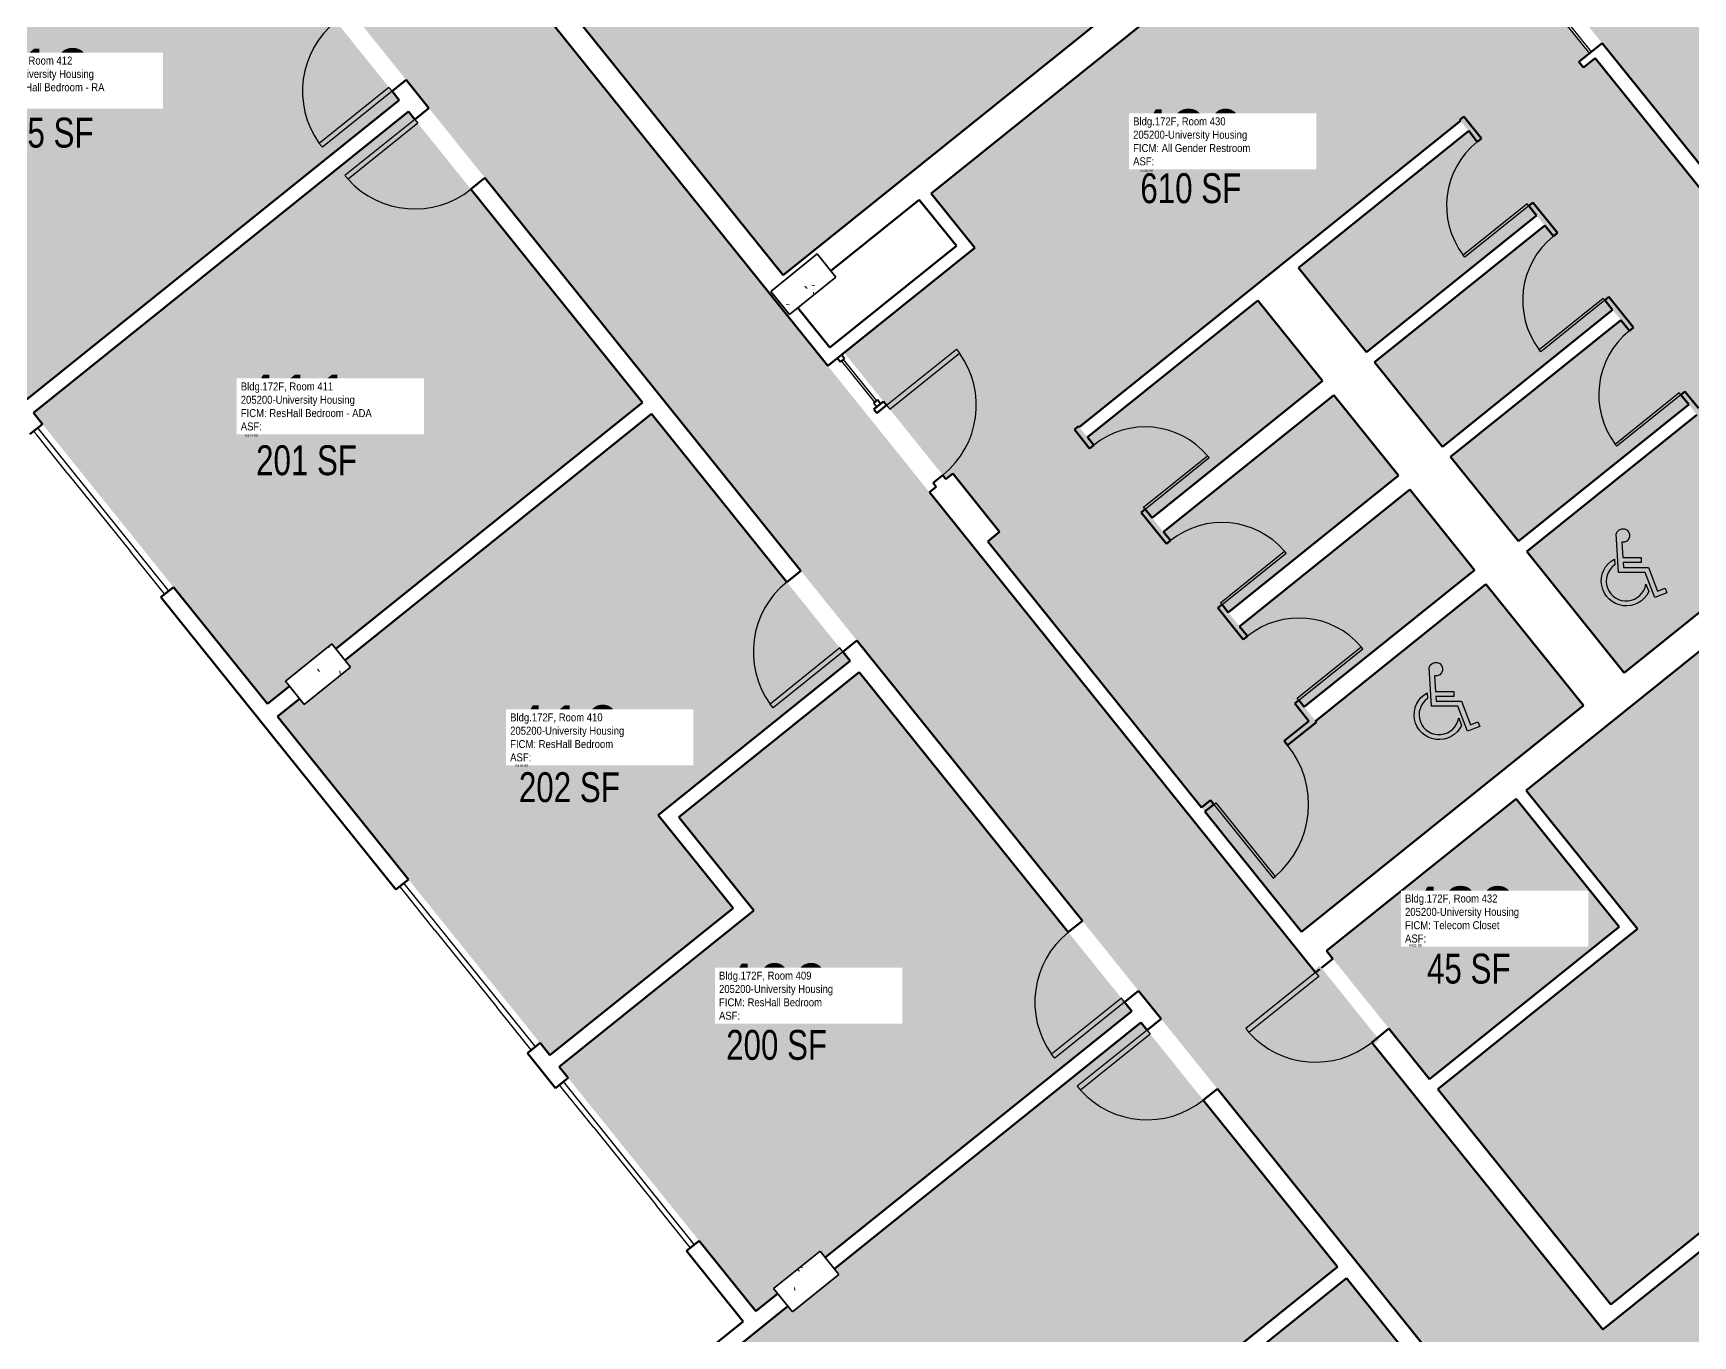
# Model space of a CAD drawing. Header units: inches. Extents: x 69234239 to 69236626, y 27656166 to 27658522.
# Drawn here: x 69235338 to 69236005, y 27656541 to 27657064 of the extents above; entities that cross this region are included whole.
import ezdxf
from ezdxf.enums import TextEntityAlignment as Align

# ---------------------------------------------------------------- set-up
doc = ezdxf.new("R2010")
doc.units = ezdxf.units.IN
doc.header["$LTSCALE"] = 100
doc.header["$MEASUREMENT"] = 0
doc.layers.get('0').update_dxf_attribs({"linetype": 'CONTINUOUS'})
for name, color, linetype in [('A-COLS', 5, 'CONTINUOUS'), ('A-DOOR', 2, 'CONTINUOUS'), ('A-GLAZ', 1, 'CONTINUOUS'), ('A-IDEN-ICON', 4, 'CONTINUOUS'), ('A-IDEN-RNUM', 7, 'CONTINUOUS'), ('A-IDEN-SNUM', 4, 'CONTINUOUS'), ('A-IDEN-VNUM', 4, 'CONTINUOUS'), ('A-WALL', 5, 'CONTINUOUS'), ('AREA-TEXT', 3, 'CONTINUOUS'), ('Rooms-Category-Color', 7, 'CONTINUOUS'), ('Rooms-College-Color', 7, 'CONTINUOUS'), ('Rooms-Department-Color', 7, 'CONTINUOUS'), ('Rooms-Division-Color', 7, 'CONTINUOUS'), ('Rooms-Information', 7, 'CONTINUOUS')]:
    doc.layers.add(name, color=color, linetype=linetype)
doc.styles.add('CP_AREA', font='arial.ttf', dxfattribs={"height": 15})
doc.styles.add('CP_ROOMSNUMBER', font='arial.ttf', dxfattribs={"height": 1})
doc.styles.add('CP_ROOMVNUMBER', font='arial.ttf', dxfattribs={"width": 0.85, "height": 0.075})
pattern_1 = [(178.7908, (69235784.633, 27657305.722), (-15.37654, 22.9776), [2.88, -31.68]), (123.791, (69235784.633, 27657305.722), (-19.1757, -22.2481), [2.304, -25.344]), (229.242, (69235783.352, 27657307.636), (-34.5522, 0.7301), [2.448, -26.924]), (174.975, (69235778.647, 27657300.91), (-20.7198, 35.925), [4.32, -47.52]), (225.427, (69235776.92, 27657303.904), (-51.6406, 4.5404), [3.671, -40.386]), (119.975, (69235778.647, 27657300.91), (-51.6408, 4.5406), [3.456, -38.016]), (149.7908, (69235777.738, 27657305.106), (-2.30886, 27.55136), [2.88, -31.68]), (94.791, (69235777.738, 27657305.106), (-27.5576, -10.1621), [2.304, -25.344]), (200.242, (69235777.545, 27657307.402), (-29.8661, 17.3898), [2.448, -26.924]), (166.2908, (69235784.633, 27657305.722), (-10.25581, -7.64421), [1.267, -23.77, 1.267, -24.461, -25.44]), (166.2908, (69235784.633, 27657305.722), (-10.25581, -7.64421), [-50.765, 1.267, -24.173]), (136.2908, (69235784.633, 27657305.722), (-18.1331, -1.61451), [1.267, -13.402, 1.267, -23.194, -9.696]), (136.2908, (69235784.633, 27657305.722), (-18.1331, -1.61451), [-39.13, 1.267, -8.429]), (96.2908, (69235789.999, 27657299.046), (-12.16747, 16.52022), [1.267, -8.333, 1.267, -28.685, -39.744]), (96.2908, (69235789.999, 27657299.046), (-12.16747, 16.52022), [-39.552, 1.267, -38.477]), (86.2908, (69235792.404, 27657296.053), (-17.02624, 15.047), [1.267, -11.213, 1.267, -18.624, -28.224]), (86.2908, (69235792.404, 27657296.053), (-17.02624, 15.047), [-32.371, 1.267, -26.957])]

# ---------------------------------------------------------------- blocks, each defined once
blk = doc.blocks.new('CPHC')
for points in [[(10, 11), (10, 10), (6.37, 10), (6.43, 9), (11.48, 9), (13.31, 4.28), (14.82, 4.87), (15.18, 3.93), (12.74, 2.99), (10.79, 8), (5.49, 8), (5.01, 15.77, -2.310496), (6.12, 14.1), (6.31, 11)], [(4.7, 9.57, 1.506288), (10.95, 5.66), (11.53, 4.17, -1.382884), (4.63, 10.7)]]:
    blk.add_lwpolyline(points, format="xyb", close=True)

msp = doc.modelspace()

# ---------------------------------------------------------------- hatches: boundary and pattern name
at = {"layer": 'A-COLS', "lineweight": 5}
h = msp.add_hatch(dxfattribs=at)
h.set_pattern_fill('FP_13', color=256, angle=308.79082, style=0, pattern_type=2)
h.set_pattern_definition([(178.791, (69235784.634, 27657305.722), (-15.3765, 22.9776), [2.88, -31.68]), (123.791, (69235784.634, 27657305.722), (-19.1757, -22.2481), [2.304, -25.344]), (229.242, (69235783.352, 27657307.636), (-34.5522, 0.7301), [2.448, -26.924]), (174.975, (69235778.648, 27657300.91), (-20.7198, 35.925), [4.32, -47.52]), (225.427, (69235776.92, 27657303.904), (-51.6406, 4.5404), [3.671, -40.386]), (119.975, (69235778.648, 27657300.91), (-51.641, 4.5406), [3.456, -38.016]), (149.791, (69235777.739, 27657305.106), (-2.3089, 27.5514), [2.88, -31.68]), (94.791, (69235777.739, 27657305.106), (-27.5576, -10.162), [2.304, -25.344]), (200.242, (69235777.546, 27657307.402), (-29.8661, 17.3898), [2.448, -26.924]), (166.2908, (69235784.634, 27657305.722), (-10.2558, -7.64421), [1.267, -23.77, 1.267, -24.461, -25.44]), (166.2908, (69235784.634, 27657305.722), (-10.2558, -7.64421), [-50.765, 1.267, -24.173]), (136.291, (69235784.634, 27657305.722), (-18.1331, -1.6145), [1.267, -13.402, 1.267, -23.194, -9.696]), (136.291, (69235784.634, 27657305.722), (-18.1331, -1.6145), [-39.13, 1.267, -8.429]), (96.2908, (69235789.999, 27657299.047), (-12.16747, 16.52022), [1.267, -8.333, 1.267, -28.685, -39.744]), (96.2908, (69235789.999, 27657299.047), (-12.16747, 16.52022), [-39.552, 1.267, -38.477]), (86.291, (69235792.405, 27657296.054), (-17.02624, 15.047), [1.267, -11.213, 1.267, -18.624, -28.224]), (86.291, (69235792.405, 27657296.054), (-17.02624, 15.047), [-32.371, 1.267, -26.957])])
h.paths.add_polyline_path([(69235653, 27656975.55), (69235634.3, 27656960.51), (69235641.82, 27656951.16), (69235660.52, 27656966.19)], flags=0)
h = msp.add_hatch(dxfattribs=at)
h.set_pattern_fill('FP_3', color=256, angle=308.79082, style=0, pattern_type=2)
h.set_pattern_definition(pattern_1)
h.paths.add_polyline_path([(69235458.1, 27656818.89), (69235439.39, 27656803.85), (69235446.91, 27656794.5), (69235465.61, 27656809.54)], flags=0)
h = msp.add_hatch(dxfattribs=at)
h.set_pattern_fill('FP_1', color=256, angle=308.79082, style=0, pattern_type=2)
h.set_pattern_definition(pattern_1)
h.paths.add_polyline_path([(69235654.18, 27656574.92), (69235635.48, 27656559.89), (69235643, 27656550.54), (69235661.7, 27656565.57)], flags=0)
at = {"layer": 'Rooms-Category-Color', "true_color": 0xadadad}
for points in [[(69235605.27, 27657185.43), (69235531.19, 27657127.1), (69235518.72, 27657117.07), (69235521.14, 27657114.07), (69235545.1, 27657084.26), (69235639.32, 27656967.03), (69235689.38, 27657007.27), (69235691.42, 27657008.91), (69235823.15, 27657114.79), (69235824.19, 27657115.62), (69235865.26, 27657148.63), (69235882.6, 27657162.57), (69235884.65, 27657164.22), (69235886.29, 27657162.17), (69235893.38, 27657153.35), (69235907.83, 27657135.38), (69235909.47, 27657133.33), (69235918.51, 27657122.08), (69235961.87, 27657156.93), (69235928.01, 27657199.07), (69235939.5, 27657208.31), (69235823.49, 27657352.65), (69235663.31, 27657223.91), (69235574.94, 27657333.86), (69235530.51, 27657298.15), (69235530.85, 27657297.72), (69235587.4, 27657227.36), (69235589.67, 27657224.54), (69235589.71, 27657224.49), (69235614.89, 27657193.17)], [(69235420.57, 27657225.02), (69235373.81, 27657187.43), (69235492.64, 27657039.58), (69235590.3, 27656918.09), (69235673.7, 27656814.32), (69235786.81, 27656673.59), (69235869.39, 27656570.85), (69235982.98, 27656429.53), (69236021.56, 27656381.53), (69236043.98, 27656353.63), (69236090.7, 27656391.18), (69236005.97, 27656496.6), (69236017.42, 27656505.8), (69236246.82, 27656690.18), (69236258.27, 27656699.38), (69236343, 27656593.96), (69236389.26, 27656631.14), (69236389.76, 27656631.55), (69236372.3, 27656653.28), (69236366.82, 27656660.1), (69236327.74, 27656708.71), (69236325.08, 27656712.03), (69236325.04, 27656712.08), (69236230.52, 27656829.67), (69236132.08, 27656952.14), (69236034.43, 27657073.64), (69235968.96, 27657155.09), (69235922.19, 27657117.51), (69235925.58, 27657113.29), (69235960.98, 27657069.25), (69235970.06, 27657057.95), (69236102.91, 27656892.66), (69236216.96, 27656750.77), (69236220.68, 27656746.15), (69236168.94, 27656704.56), (69236167.06, 27656706.9), (69236139, 27656684.35), (69236140.88, 27656682.01), (69236130.55, 27656673.71), (69236128.67, 27656676.05), (69236100.61, 27656653.49), (69236102.49, 27656651.16), (69236053.49, 27656611.77), (69235973.06, 27656547.12), (69235968.43, 27656543.4), (69235876.39, 27656657.91), (69235878.73, 27656659.79), (69235854.77, 27656689.61), (69235852.43, 27656687.73), (69235850.63, 27656689.97), (69235716.87, 27656856.38), (69235697.69, 27656880.24), (69235661.16, 27656925.7), (69235657.85, 27656929.81), (69235655.58, 27656932.63), (69235637.42, 27656955.24), (69235538.18, 27657078.7), (69235540.52, 27657080.58), (69235515.85, 27657111.27), (69235513.52, 27657109.39), (69235502.13, 27657123.56), (69235484.91, 27657144.98), (69235482.63, 27657147.81), (69235482.6, 27657147.86), (69235430.64, 27657212.5)], [(69235663.85, 27656935.91), (69235704.67, 27656885.13), (69235707.4, 27656887.32), (69235726.23, 27656863.9), (69235721.45, 27656860.06), (69235847.53, 27656703.2), (69235960.7, 27656794.15), (69235921.54, 27656842.87), (69235853.15, 27656787.89), (69235848.6, 27656793.55), (69235917, 27656848.52), (69235891, 27656880.87), (69235822.61, 27656825.89), (69235818.06, 27656831.54), (69235886.46, 27656886.52), (69235860.46, 27656918.86), (69235792.07, 27656863.89), (69235787.52, 27656869.54), (69235855.92, 27656924.51), (69235829.92, 27656956.86), (69235761.52, 27656901.89), (69235758.24, 27656905.98), (69235786.29, 27656928.53), (69235883.29, 27657006.49), (69235882.97, 27657006.88), (69235911.35, 27657029.04), (69235914.64, 27657024.95), (69235846.29, 27656970.02), (69235873.54, 27656936.11), (69235941.89, 27656991.05), (69235945.18, 27656986.95), (69235876.83, 27656932.02), (69235904.08, 27656898.11), (69235972.43, 27656953.05), (69235975.72, 27656948.96), (69235907.37, 27656894.02), (69235934.62, 27656860.12), (69236002.97, 27656915.05), (69236006.26, 27656910.96), (69235937.91, 27656856.02), (69235977.07, 27656807.31), (69236090.62, 27656898.58), (69235965.48, 27657054.27), (69235960.71, 27657050.43), (69235958.89, 27657052.7), (69235963.17, 27657056.15), (69235945.22, 27657078.48), (69235943.66, 27657077.23), (69235918.61, 27657108.4), (69235915.88, 27657106.21), (69235900.12, 27657125.81), (69235846.96, 27657083.09), (69235829.42, 27657104.91), (69235698.71, 27656999.85), (69235716.25, 27656978.03)], [(69235883.31, 27656663.47), (69235898.89, 27656644.08), (69235974.99, 27656705.24), (69235933.64, 27656756.69), (69235857.55, 27656695.53), (69235859.35, 27656693.29)]]:
    msp.add_hatch(color=253, dxfattribs=at).paths.add_polyline_path(points)
at = {"layer": 'Rooms-Category-Color', "true_color": 0x728ef3}
for points in [[(69235334.53, 27656916.26), (69235485.15, 27657037.33), (69235374.89, 27657174.51), (69235354.23, 27657157.9), (69235296.41, 27657111.43), (69235293.49, 27657109.08), (69235293.8, 27657108.69), (69235291.52, 27657106.86), (69235252.1, 27657075.18), (69235255.12, 27657071.43), (69235236.41, 27657056.39), (69235233.4, 27657060.14), (69235224.58, 27657053.05)], [(69235488.83, 27657032.75), (69235338.21, 27656911.68), (69235432.18, 27656794.77), (69235441, 27656801.85), (69235439.39, 27656803.85), (69235455.56, 27656816.85), (69235458.1, 27656818.89), (69235459.7, 27656816.89), (69235582.81, 27656915.83)], [(69235545.65, 27656653.59), (69235619.21, 27656712.72), (69235589.14, 27656750.13), (69235666.21, 27656812.07), (69235586.49, 27656911.26), (69235463.38, 27656812.31), (69235465.61, 27656809.54), (69235446.91, 27656794.5), (69235445.07, 27656796.79), (69235436.25, 27656789.7)], [(69235937.73, 27656759.98), (69235982.37, 27656704.44), (69235902.18, 27656639.99), (69235971.67, 27656553.54), (69236126.87, 27656678.29), (69236124.99, 27656680.63), (69236128.31, 27656683.29), (69236016.06, 27656822.94)], [(69235637.12, 27656557.84), (69235635.48, 27656559.89), (69235654.18, 27656574.92), (69235656.22, 27656572.39), (69235779.32, 27656671.34), (69235669.89, 27656807.49), (69235597.4, 27656749.23), (69235627.47, 27656711.82), (69235549.33, 27656649.01), (69235628.31, 27656550.76)], [(69235659.9, 27656567.81), (69235661.7, 27656565.57), (69235643, 27656550.54), (69235641.19, 27656552.78), (69235629.84, 27656543.65), (69235604.32, 27656523.14), (69235713.29, 27656387.56), (69235716.01, 27656389.75), (69235716.25, 27656389.46), (69235736.51, 27656405.75), (69235736.28, 27656406.04), (69235814.91, 27656469.24), (69235784.83, 27656506.65), (69235861.9, 27656568.6), (69235783, 27656666.76)], [(69235823.17, 27656468.34), (69235745.03, 27656405.54), (69235824.35, 27656306.84), (69235833.17, 27656313.93), (69235831.57, 27656315.92), (69235850.27, 27656330.96), (69235852.39, 27656328.33), (69235975.49, 27656427.27), (69235865.58, 27656564.02), (69235793.09, 27656505.75)]]:
    msp.add_hatch(color=171, dxfattribs=at).paths.add_polyline_path(points)
at = {"layer": 'Rooms-College-Color', "true_color": 0xadadad}
for points in [[(69235605.27, 27657185.43), (69235531.19, 27657127.1), (69235518.72, 27657117.07), (69235521.14, 27657114.07), (69235545.1, 27657084.26), (69235639.32, 27656967.03), (69235689.38, 27657007.27), (69235691.42, 27657008.91), (69235823.15, 27657114.79), (69235824.19, 27657115.62), (69235865.26, 27657148.63), (69235882.6, 27657162.57), (69235884.65, 27657164.22), (69235886.29, 27657162.17), (69235893.38, 27657153.35), (69235907.83, 27657135.38), (69235909.47, 27657133.33), (69235918.51, 27657122.08), (69235961.87, 27657156.93), (69235928.01, 27657199.07), (69235939.5, 27657208.31), (69235823.49, 27657352.65), (69235663.31, 27657223.91), (69235574.94, 27657333.86), (69235530.51, 27657298.15), (69235530.85, 27657297.72), (69235587.4, 27657227.36), (69235589.67, 27657224.54), (69235589.71, 27657224.49), (69235614.89, 27657193.17)], [(69235420.57, 27657225.02), (69235373.81, 27657187.43), (69235492.64, 27657039.58), (69235590.3, 27656918.09), (69235673.7, 27656814.32), (69235786.81, 27656673.59), (69235869.39, 27656570.85), (69235982.98, 27656429.53), (69236021.56, 27656381.53), (69236043.98, 27656353.63), (69236090.7, 27656391.18), (69236005.97, 27656496.6), (69236017.42, 27656505.8), (69236246.82, 27656690.18), (69236258.27, 27656699.38), (69236343, 27656593.96), (69236389.26, 27656631.14), (69236389.76, 27656631.55), (69236372.3, 27656653.28), (69236366.82, 27656660.1), (69236327.74, 27656708.71), (69236325.08, 27656712.03), (69236325.04, 27656712.08), (69236230.52, 27656829.67), (69236132.08, 27656952.14), (69236034.43, 27657073.64), (69235968.96, 27657155.09), (69235922.19, 27657117.51), (69235925.58, 27657113.29), (69235960.98, 27657069.25), (69235970.06, 27657057.95), (69236102.91, 27656892.66), (69236216.96, 27656750.77), (69236220.68, 27656746.15), (69236168.94, 27656704.56), (69236167.06, 27656706.9), (69236139, 27656684.35), (69236140.88, 27656682.01), (69236130.55, 27656673.71), (69236128.67, 27656676.05), (69236100.61, 27656653.49), (69236102.49, 27656651.16), (69236053.49, 27656611.77), (69235973.06, 27656547.12), (69235968.43, 27656543.4), (69235876.39, 27656657.91), (69235878.73, 27656659.79), (69235854.77, 27656689.61), (69235852.43, 27656687.73), (69235850.63, 27656689.97), (69235716.87, 27656856.38), (69235697.69, 27656880.24), (69235661.16, 27656925.7), (69235657.85, 27656929.81), (69235655.58, 27656932.63), (69235637.42, 27656955.24), (69235538.18, 27657078.7), (69235540.52, 27657080.58), (69235515.85, 27657111.27), (69235513.52, 27657109.39), (69235502.13, 27657123.56), (69235484.91, 27657144.98), (69235482.63, 27657147.81), (69235482.6, 27657147.86), (69235430.64, 27657212.5)], [(69235334.53, 27656916.26), (69235485.15, 27657037.33), (69235374.89, 27657174.51), (69235354.23, 27657157.9), (69235296.41, 27657111.43), (69235293.49, 27657109.08), (69235293.8, 27657108.69), (69235291.52, 27657106.86), (69235252.1, 27657075.18), (69235255.12, 27657071.43), (69235236.41, 27657056.39), (69235233.4, 27657060.14), (69235224.58, 27657053.05)], [(69235663.85, 27656935.91), (69235704.67, 27656885.13), (69235707.4, 27656887.32), (69235726.23, 27656863.9), (69235721.45, 27656860.06), (69235847.53, 27656703.2), (69235960.7, 27656794.15), (69235921.54, 27656842.87), (69235853.15, 27656787.89), (69235848.6, 27656793.55), (69235917, 27656848.52), (69235891, 27656880.87), (69235822.61, 27656825.89), (69235818.06, 27656831.54), (69235886.46, 27656886.52), (69235860.46, 27656918.86), (69235792.07, 27656863.89), (69235787.52, 27656869.54), (69235855.92, 27656924.51), (69235829.92, 27656956.86), (69235761.52, 27656901.89), (69235758.24, 27656905.98), (69235786.29, 27656928.53), (69235883.29, 27657006.49), (69235882.97, 27657006.88), (69235911.35, 27657029.04), (69235914.64, 27657024.95), (69235846.29, 27656970.02), (69235873.54, 27656936.11), (69235941.89, 27656991.05), (69235945.18, 27656986.95), (69235876.83, 27656932.02), (69235904.08, 27656898.11), (69235972.43, 27656953.05), (69235975.72, 27656948.96), (69235907.37, 27656894.02), (69235934.62, 27656860.12), (69236002.97, 27656915.05), (69236006.26, 27656910.96), (69235937.91, 27656856.02), (69235977.07, 27656807.31), (69236090.62, 27656898.58), (69235965.48, 27657054.27), (69235960.71, 27657050.43), (69235958.89, 27657052.7), (69235963.17, 27657056.15), (69235945.22, 27657078.48), (69235943.66, 27657077.23), (69235918.61, 27657108.4), (69235915.88, 27657106.21), (69235900.12, 27657125.81), (69235846.96, 27657083.09), (69235829.42, 27657104.91), (69235698.71, 27656999.85), (69235716.25, 27656978.03)], [(69235488.83, 27657032.75), (69235338.21, 27656911.68), (69235432.18, 27656794.77), (69235441, 27656801.85), (69235439.39, 27656803.85), (69235455.56, 27656816.85), (69235458.1, 27656818.89), (69235459.7, 27656816.89), (69235582.81, 27656915.83)], [(69235545.65, 27656653.59), (69235619.21, 27656712.72), (69235589.14, 27656750.13), (69235666.21, 27656812.07), (69235586.49, 27656911.26), (69235463.38, 27656812.31), (69235465.61, 27656809.54), (69235446.91, 27656794.5), (69235445.07, 27656796.79), (69235436.25, 27656789.7)], [(69235937.73, 27656759.98), (69235982.37, 27656704.44), (69235902.18, 27656639.99), (69235971.67, 27656553.54), (69236126.87, 27656678.29), (69236124.99, 27656680.63), (69236128.31, 27656683.29), (69236016.06, 27656822.94)], [(69235637.12, 27656557.84), (69235635.48, 27656559.89), (69235654.18, 27656574.92), (69235656.22, 27656572.39), (69235779.32, 27656671.34), (69235669.89, 27656807.49), (69235597.4, 27656749.23), (69235627.47, 27656711.82), (69235549.33, 27656649.01), (69235628.31, 27656550.76)], [(69235883.31, 27656663.47), (69235898.89, 27656644.08), (69235974.99, 27656705.24), (69235933.64, 27656756.69), (69235857.55, 27656695.53), (69235859.35, 27656693.29)], [(69235659.9, 27656567.81), (69235661.7, 27656565.57), (69235643, 27656550.54), (69235641.19, 27656552.78), (69235629.84, 27656543.65), (69235604.32, 27656523.14), (69235713.29, 27656387.56), (69235716.01, 27656389.75), (69235716.25, 27656389.46), (69235736.51, 27656405.75), (69235736.28, 27656406.04), (69235814.91, 27656469.24), (69235784.83, 27656506.65), (69235861.9, 27656568.6), (69235783, 27656666.76)], [(69235823.17, 27656468.34), (69235745.03, 27656405.54), (69235824.35, 27656306.84), (69235833.17, 27656313.93), (69235831.57, 27656315.92), (69235850.27, 27656330.96), (69235852.39, 27656328.33), (69235975.49, 27656427.27), (69235865.58, 27656564.02), (69235793.09, 27656505.75)]]:
    msp.add_hatch(color=253, dxfattribs=at).paths.add_polyline_path(points)
at = {"layer": 'Rooms-Department-Color', "true_color": 0xacacac}
for points in [[(69235605.27, 27657185.43), (69235531.19, 27657127.1), (69235518.72, 27657117.07), (69235521.14, 27657114.07), (69235545.1, 27657084.26), (69235639.32, 27656967.03), (69235689.38, 27657007.27), (69235691.42, 27657008.91), (69235823.15, 27657114.79), (69235824.19, 27657115.62), (69235865.26, 27657148.63), (69235882.6, 27657162.57), (69235884.65, 27657164.22), (69235886.29, 27657162.17), (69235893.38, 27657153.35), (69235907.83, 27657135.38), (69235909.47, 27657133.33), (69235918.51, 27657122.08), (69235961.87, 27657156.93), (69235928.01, 27657199.07), (69235939.5, 27657208.31), (69235823.49, 27657352.65), (69235663.31, 27657223.91), (69235574.94, 27657333.86), (69235530.51, 27657298.15), (69235530.85, 27657297.72), (69235587.4, 27657227.36), (69235589.67, 27657224.54), (69235589.71, 27657224.49), (69235614.89, 27657193.17)], [(69235420.57, 27657225.02), (69235373.81, 27657187.43), (69235492.64, 27657039.58), (69235590.3, 27656918.09), (69235673.7, 27656814.32), (69235786.81, 27656673.59), (69235869.39, 27656570.85), (69235982.98, 27656429.53), (69236021.56, 27656381.53), (69236043.98, 27656353.63), (69236090.7, 27656391.18), (69236005.97, 27656496.6), (69236017.42, 27656505.8), (69236246.82, 27656690.18), (69236258.27, 27656699.38), (69236343, 27656593.96), (69236389.26, 27656631.14), (69236389.76, 27656631.55), (69236372.3, 27656653.28), (69236366.82, 27656660.1), (69236327.74, 27656708.71), (69236325.08, 27656712.03), (69236325.04, 27656712.08), (69236230.52, 27656829.67), (69236132.08, 27656952.14), (69236034.43, 27657073.64), (69235968.96, 27657155.09), (69235922.19, 27657117.51), (69235925.58, 27657113.29), (69235960.98, 27657069.25), (69235970.06, 27657057.95), (69236102.91, 27656892.66), (69236216.96, 27656750.77), (69236220.68, 27656746.15), (69236168.94, 27656704.56), (69236167.06, 27656706.9), (69236139, 27656684.35), (69236140.88, 27656682.01), (69236130.55, 27656673.71), (69236128.67, 27656676.05), (69236100.61, 27656653.49), (69236102.49, 27656651.16), (69236053.49, 27656611.77), (69235973.06, 27656547.12), (69235968.43, 27656543.4), (69235876.39, 27656657.91), (69235878.73, 27656659.79), (69235854.77, 27656689.61), (69235852.43, 27656687.73), (69235850.63, 27656689.97), (69235716.87, 27656856.38), (69235697.69, 27656880.24), (69235661.16, 27656925.7), (69235657.85, 27656929.81), (69235655.58, 27656932.63), (69235637.42, 27656955.24), (69235538.18, 27657078.7), (69235540.52, 27657080.58), (69235515.85, 27657111.27), (69235513.52, 27657109.39), (69235502.13, 27657123.56), (69235484.91, 27657144.98), (69235482.63, 27657147.81), (69235482.6, 27657147.86), (69235430.64, 27657212.5)], [(69235663.85, 27656935.91), (69235704.67, 27656885.13), (69235707.4, 27656887.32), (69235726.23, 27656863.9), (69235721.45, 27656860.06), (69235847.53, 27656703.2), (69235960.7, 27656794.15), (69235921.54, 27656842.87), (69235853.15, 27656787.89), (69235848.6, 27656793.55), (69235917, 27656848.52), (69235891, 27656880.87), (69235822.61, 27656825.89), (69235818.06, 27656831.54), (69235886.46, 27656886.52), (69235860.46, 27656918.86), (69235792.07, 27656863.89), (69235787.52, 27656869.54), (69235855.92, 27656924.51), (69235829.92, 27656956.86), (69235761.52, 27656901.89), (69235758.24, 27656905.98), (69235786.29, 27656928.53), (69235883.29, 27657006.49), (69235882.97, 27657006.88), (69235911.35, 27657029.04), (69235914.64, 27657024.95), (69235846.29, 27656970.02), (69235873.54, 27656936.11), (69235941.89, 27656991.05), (69235945.18, 27656986.95), (69235876.83, 27656932.02), (69235904.08, 27656898.11), (69235972.43, 27656953.05), (69235975.72, 27656948.96), (69235907.37, 27656894.02), (69235934.62, 27656860.12), (69236002.97, 27656915.05), (69236006.26, 27656910.96), (69235937.91, 27656856.02), (69235977.07, 27656807.31), (69236090.62, 27656898.58), (69235965.48, 27657054.27), (69235960.71, 27657050.43), (69235958.89, 27657052.7), (69235963.17, 27657056.15), (69235945.22, 27657078.48), (69235943.66, 27657077.23), (69235918.61, 27657108.4), (69235915.88, 27657106.21), (69235900.12, 27657125.81), (69235846.96, 27657083.09), (69235829.42, 27657104.91), (69235698.71, 27656999.85), (69235716.25, 27656978.03)], [(69235883.31, 27656663.47), (69235898.89, 27656644.08), (69235974.99, 27656705.24), (69235933.64, 27656756.69), (69235857.55, 27656695.53), (69235859.35, 27656693.29)]]:
    msp.add_hatch(color=253, dxfattribs=at).paths.add_polyline_path(points)
at = {"layer": 'Rooms-Department-Color', "true_color": 0x604aed}
for points in [[(69235334.53, 27656916.26), (69235485.15, 27657037.33), (69235374.89, 27657174.51), (69235354.23, 27657157.9), (69235296.41, 27657111.43), (69235293.49, 27657109.08), (69235293.8, 27657108.69), (69235291.52, 27657106.86), (69235252.1, 27657075.18), (69235255.12, 27657071.43), (69235236.41, 27657056.39), (69235233.4, 27657060.14), (69235224.58, 27657053.05)], [(69235488.83, 27657032.75), (69235338.21, 27656911.68), (69235432.18, 27656794.77), (69235441, 27656801.85), (69235439.39, 27656803.85), (69235455.56, 27656816.85), (69235458.1, 27656818.89), (69235459.7, 27656816.89), (69235582.81, 27656915.83)], [(69235545.65, 27656653.59), (69235619.21, 27656712.72), (69235589.14, 27656750.13), (69235666.21, 27656812.07), (69235586.49, 27656911.26), (69235463.38, 27656812.31), (69235465.61, 27656809.54), (69235446.91, 27656794.5), (69235445.07, 27656796.79), (69235436.25, 27656789.7)], [(69235937.73, 27656759.98), (69235982.37, 27656704.44), (69235902.18, 27656639.99), (69235971.67, 27656553.54), (69236126.87, 27656678.29), (69236124.99, 27656680.63), (69236128.31, 27656683.29), (69236016.06, 27656822.94)], [(69235637.12, 27656557.84), (69235635.48, 27656559.89), (69235654.18, 27656574.92), (69235656.22, 27656572.39), (69235779.32, 27656671.34), (69235669.89, 27656807.49), (69235597.4, 27656749.23), (69235627.47, 27656711.82), (69235549.33, 27656649.01), (69235628.31, 27656550.76)], [(69235659.9, 27656567.81), (69235661.7, 27656565.57), (69235643, 27656550.54), (69235641.19, 27656552.78), (69235629.84, 27656543.65), (69235604.32, 27656523.14), (69235713.29, 27656387.56), (69235716.01, 27656389.75), (69235716.25, 27656389.46), (69235736.51, 27656405.75), (69235736.28, 27656406.04), (69235814.91, 27656469.24), (69235784.83, 27656506.65), (69235861.9, 27656568.6), (69235783, 27656666.76)], [(69235823.17, 27656468.34), (69235745.03, 27656405.54), (69235824.35, 27656306.84), (69235833.17, 27656313.93), (69235831.57, 27656315.92), (69235850.27, 27656330.96), (69235852.39, 27656328.33), (69235975.49, 27656427.27), (69235865.58, 27656564.02), (69235793.09, 27656505.75)]]:
    msp.add_hatch(color=173, dxfattribs=at).paths.add_polyline_path(points)
at = {"layer": 'Rooms-Division-Color', "true_color": 0xadadad}
for points in [[(69235605.27, 27657185.43), (69235531.19, 27657127.1), (69235518.72, 27657117.07), (69235521.14, 27657114.07), (69235545.1, 27657084.26), (69235639.32, 27656967.03), (69235689.38, 27657007.27), (69235691.42, 27657008.91), (69235823.15, 27657114.79), (69235824.19, 27657115.62), (69235865.26, 27657148.63), (69235882.6, 27657162.57), (69235884.65, 27657164.22), (69235886.29, 27657162.17), (69235893.38, 27657153.35), (69235907.83, 27657135.38), (69235909.47, 27657133.33), (69235918.51, 27657122.08), (69235961.87, 27657156.93), (69235928.01, 27657199.07), (69235939.5, 27657208.31), (69235823.49, 27657352.65), (69235663.31, 27657223.91), (69235574.94, 27657333.86), (69235530.51, 27657298.15), (69235530.85, 27657297.72), (69235587.4, 27657227.36), (69235589.67, 27657224.54), (69235589.71, 27657224.49), (69235614.89, 27657193.17)], [(69235420.57, 27657225.02), (69235373.81, 27657187.43), (69235492.64, 27657039.58), (69235590.3, 27656918.09), (69235673.7, 27656814.32), (69235786.81, 27656673.59), (69235869.39, 27656570.85), (69235982.98, 27656429.53), (69236021.56, 27656381.53), (69236043.98, 27656353.63), (69236090.7, 27656391.18), (69236005.97, 27656496.6), (69236017.42, 27656505.8), (69236246.82, 27656690.18), (69236258.27, 27656699.38), (69236343, 27656593.96), (69236389.26, 27656631.14), (69236389.76, 27656631.55), (69236372.3, 27656653.28), (69236366.82, 27656660.1), (69236327.74, 27656708.71), (69236325.08, 27656712.03), (69236325.04, 27656712.08), (69236230.52, 27656829.67), (69236132.08, 27656952.14), (69236034.43, 27657073.64), (69235968.96, 27657155.09), (69235922.19, 27657117.51), (69235925.58, 27657113.29), (69235960.98, 27657069.25), (69235970.06, 27657057.95), (69236102.91, 27656892.66), (69236216.96, 27656750.77), (69236220.68, 27656746.15), (69236168.94, 27656704.56), (69236167.06, 27656706.9), (69236139, 27656684.35), (69236140.88, 27656682.01), (69236130.55, 27656673.71), (69236128.67, 27656676.05), (69236100.61, 27656653.49), (69236102.49, 27656651.16), (69236053.49, 27656611.77), (69235973.06, 27656547.12), (69235968.43, 27656543.4), (69235876.39, 27656657.91), (69235878.73, 27656659.79), (69235854.77, 27656689.61), (69235852.43, 27656687.73), (69235850.63, 27656689.97), (69235716.87, 27656856.38), (69235697.69, 27656880.24), (69235661.16, 27656925.7), (69235657.85, 27656929.81), (69235655.58, 27656932.63), (69235637.42, 27656955.24), (69235538.18, 27657078.7), (69235540.52, 27657080.58), (69235515.85, 27657111.27), (69235513.52, 27657109.39), (69235502.13, 27657123.56), (69235484.91, 27657144.98), (69235482.63, 27657147.81), (69235482.6, 27657147.86), (69235430.64, 27657212.5)], [(69235663.85, 27656935.91), (69235704.67, 27656885.13), (69235707.4, 27656887.32), (69235726.23, 27656863.9), (69235721.45, 27656860.06), (69235847.53, 27656703.2), (69235960.7, 27656794.15), (69235921.54, 27656842.87), (69235853.15, 27656787.89), (69235848.6, 27656793.55), (69235917, 27656848.52), (69235891, 27656880.87), (69235822.61, 27656825.89), (69235818.06, 27656831.54), (69235886.46, 27656886.52), (69235860.46, 27656918.86), (69235792.07, 27656863.89), (69235787.52, 27656869.54), (69235855.92, 27656924.51), (69235829.92, 27656956.86), (69235761.52, 27656901.89), (69235758.24, 27656905.98), (69235786.29, 27656928.53), (69235883.29, 27657006.49), (69235882.97, 27657006.88), (69235911.35, 27657029.04), (69235914.64, 27657024.95), (69235846.29, 27656970.02), (69235873.54, 27656936.11), (69235941.89, 27656991.05), (69235945.18, 27656986.95), (69235876.83, 27656932.02), (69235904.08, 27656898.11), (69235972.43, 27656953.05), (69235975.72, 27656948.96), (69235907.37, 27656894.02), (69235934.62, 27656860.12), (69236002.97, 27656915.05), (69236006.26, 27656910.96), (69235937.91, 27656856.02), (69235977.07, 27656807.31), (69236090.62, 27656898.58), (69235965.48, 27657054.27), (69235960.71, 27657050.43), (69235958.89, 27657052.7), (69235963.17, 27657056.15), (69235945.22, 27657078.48), (69235943.66, 27657077.23), (69235918.61, 27657108.4), (69235915.88, 27657106.21), (69235900.12, 27657125.81), (69235846.96, 27657083.09), (69235829.42, 27657104.91), (69235698.71, 27656999.85), (69235716.25, 27656978.03)], [(69235883.31, 27656663.47), (69235898.89, 27656644.08), (69235974.99, 27656705.24), (69235933.64, 27656756.69), (69235857.55, 27656695.53), (69235859.35, 27656693.29)]]:
    msp.add_hatch(color=253, dxfattribs=at).paths.add_polyline_path(points)
at = {"layer": 'Rooms-Division-Color', "true_color": 0x604aed}
for points in [[(69235334.53, 27656916.26), (69235485.15, 27657037.33), (69235374.89, 27657174.51), (69235354.23, 27657157.9), (69235296.41, 27657111.43), (69235293.49, 27657109.08), (69235293.8, 27657108.69), (69235291.52, 27657106.86), (69235252.1, 27657075.18), (69235255.12, 27657071.43), (69235236.41, 27657056.39), (69235233.4, 27657060.14), (69235224.58, 27657053.05)], [(69235488.83, 27657032.75), (69235338.21, 27656911.68), (69235432.18, 27656794.77), (69235441, 27656801.85), (69235439.39, 27656803.85), (69235455.56, 27656816.85), (69235458.1, 27656818.89), (69235459.7, 27656816.89), (69235582.81, 27656915.83)], [(69235545.65, 27656653.59), (69235619.21, 27656712.72), (69235589.14, 27656750.13), (69235666.21, 27656812.07), (69235586.49, 27656911.26), (69235463.38, 27656812.31), (69235465.61, 27656809.54), (69235446.91, 27656794.5), (69235445.07, 27656796.79), (69235436.25, 27656789.7)], [(69235937.73, 27656759.98), (69235982.37, 27656704.44), (69235902.18, 27656639.99), (69235971.67, 27656553.54), (69236126.87, 27656678.29), (69236124.99, 27656680.63), (69236128.31, 27656683.29), (69236016.06, 27656822.94)], [(69235637.12, 27656557.84), (69235635.48, 27656559.89), (69235654.18, 27656574.92), (69235656.22, 27656572.39), (69235779.32, 27656671.34), (69235669.89, 27656807.49), (69235597.4, 27656749.23), (69235627.47, 27656711.82), (69235549.33, 27656649.01), (69235628.31, 27656550.76)], [(69235659.9, 27656567.81), (69235661.7, 27656565.57), (69235643, 27656550.54), (69235641.19, 27656552.78), (69235629.84, 27656543.65), (69235604.32, 27656523.14), (69235713.29, 27656387.56), (69235716.01, 27656389.75), (69235716.25, 27656389.46), (69235736.51, 27656405.75), (69235736.28, 27656406.04), (69235814.91, 27656469.24), (69235784.83, 27656506.65), (69235861.9, 27656568.6), (69235783, 27656666.76)], [(69235823.17, 27656468.34), (69235745.03, 27656405.54), (69235824.35, 27656306.84), (69235833.17, 27656313.93), (69235831.57, 27656315.92), (69235850.27, 27656330.96), (69235852.39, 27656328.33), (69235975.49, 27656427.27), (69235865.58, 27656564.02), (69235793.09, 27656505.75)]]:
    msp.add_hatch(color=173, dxfattribs=at).paths.add_polyline_path(points)

# ---------------------------------------------------------------- linework, layer by layer
at = {"layer": 'A-COLS', "lineweight": 35}
for p, q in [((69235634.3, 27656960.51), (69235653, 27656975.55)), ((69235653, 27656975.55), (69235660.52, 27656966.19)), ((69235660.52, 27656966.19), (69235641.82, 27656951.16)), ((69235641.82, 27656951.16), (69235634.3, 27656960.51)), ((69235439.39, 27656803.85), (69235458.1, 27656818.89)), ((69235458.1, 27656818.89), (69235465.61, 27656809.54)), ((69235465.61, 27656809.54), (69235446.91, 27656794.5)), ((69235446.91, 27656794.5), (69235439.39, 27656803.85)), ((69235635.48, 27656559.89), (69235654.18, 27656574.92)), ((69235654.18, 27656574.92), (69235661.7, 27656565.57)), ((69235661.7, 27656565.57), (69235643, 27656550.54)), ((69235643, 27656550.54), (69235635.48, 27656559.89))]:
    msp.add_line(p, q, dxfattribs=at)
at = {"layer": 'A-DOOR'}
for p, q in [((69235481, 27657042.49), (69235452.99, 27657019.98)), ((69235482.26, 27657040.93), (69235454.24, 27657018.42)), ((69235482.26, 27657040.93), (69235481, 27657042.49)), ((69235491.34, 27657029.63), (69235463.32, 27657007.11)), ((69235492.59, 27657028.07), (69235464.58, 27657005.56)), ((69235491.34, 27657029.63), (69235492.59, 27657028.07)), ((69235454.24, 27657018.42), (69235452.99, 27657019.98)), ((69235463.32, 27657007.11), (69235464.58, 27657005.56)), ((69235938.13, 27656995.72), (69235912.42, 27656975.06)), ((69235938.75, 27656994.94), (69235913.04, 27656974.28)), ((69235938.75, 27656994.94), (69235938.13, 27656995.72)), ((69235913.04, 27656974.28), (69235912.42, 27656975.06)), ((69235968.67, 27656957.72), (69235942.96, 27656937.06)), ((69235969.3, 27656956.95), (69235968.67, 27656957.72)), ((69235969.3, 27656956.95), (69235943.59, 27656936.28)), ((69235680.86, 27656914.75), (69235708.88, 27656937.27)), ((69235682.12, 27656913.19), (69235710.13, 27656935.71)), ((69235708.88, 27656937.27), (69235710.13, 27656935.71)), ((69235943.59, 27656936.28), (69235942.96, 27656937.06)), ((69235999.21, 27656919.73), (69235973.5, 27656899.06)), ((69235999.84, 27656918.95), (69235974.13, 27656898.28)), ((69235999.84, 27656918.95), (69235999.21, 27656919.73)), ((69235680.86, 27656914.75), (69235682.12, 27656913.19)), ((69235974.13, 27656898.28), (69235973.5, 27656899.06)), ((69235784.08, 27656873.83), (69235809.79, 27656894.49)), ((69235784.7, 27656873.05), (69235810.41, 27656893.71)), ((69235810.41, 27656893.71), (69235809.79, 27656894.49)), ((69235784.7, 27656873.05), (69235784.08, 27656873.83)), ((69235814.93, 27656835.44), (69235840.64, 27656856.1)), ((69235815.56, 27656834.66), (69235841.27, 27656855.32)), ((69235841.27, 27656855.32), (69235840.64, 27656856.1)), ((69235815.56, 27656834.66), (69235814.93, 27656835.44)), ((69235845.79, 27656797.05), (69235871.5, 27656817.72)), ((69235872.12, 27656816.94), (69235871.5, 27656817.72)), ((69235662.05, 27656817.24), (69235634.04, 27656794.72)), ((69235663.31, 27656815.68), (69235635.29, 27656793.16)), ((69235663.31, 27656815.68), (69235662.05, 27656817.24)), ((69235846.41, 27656796.27), (69235872.12, 27656816.94)), ((69235635.29, 27656793.16), (69235634.04, 27656794.72)), ((69235846.41, 27656796.27), (69235845.79, 27656797.05)), ((69235812.3, 27656754.42), (69235813.08, 27656755.05)), ((69235812.3, 27656754.42), (69235836.09, 27656724.81)), ((69235813.08, 27656755.05), (69235836.87, 27656725.44)), ((69235836.09, 27656724.81), (69235836.87, 27656725.44)), ((69235853.13, 27656686.85), (69235825.12, 27656664.33)), ((69235854.39, 27656685.29), (69235826.37, 27656662.77)), ((69235853.13, 27656686.85), (69235854.39, 27656685.29)), ((69235775.13, 27656676.55), (69235747.12, 27656654.03)), ((69235776.39, 27656674.99), (69235748.37, 27656652.47)), ((69235776.39, 27656674.99), (69235775.13, 27656676.55)), ((69235825.12, 27656664.33), (69235826.37, 27656662.77)), ((69235785.47, 27656663.69), (69235757.45, 27656641.17)), ((69235786.72, 27656662.13), (69235758.71, 27656639.61)), ((69235785.47, 27656663.69), (69235786.72, 27656662.13)), ((69235748.37, 27656652.47), (69235747.12, 27656654.03)), ((69235757.45, 27656641.17), (69235758.71, 27656639.61))]:
    msp.add_line(p, q, dxfattribs=at)
at = {"layer": 'A-DOOR', "lineweight": 25}
for centre, radius, start, end in [((69235482.26, 27657040.93), 36, 128.79082, 215.60609), ((69235938.75, 27656994.94), 33, 128.79082, 217.05432), ((69235491.34, 27657029.63), 36, 221.97556, 308.79082), ((69235969.3, 27656956.95), 33, 128.79082, 217.05432), ((69235999.84, 27656918.95), 33, 128.79082, 217.05432), ((69235680.86, 27656914.75), 36, 308.79082, 35.60609), ((69235784.7, 27656873.05), 33, 40.52733, 128.79082), ((69235815.56, 27656834.66), 33, 40.52733, 128.79082), ((69235663.31, 27656815.68), 36, 128.79082, 215.60609), ((69235846.41, 27656796.27), 33, 40.52733, 128.79082), ((69235812.3, 27656754.42), 38, 310.29878, 38.79082), ((69235776.39, 27656674.99), 36, 128.79082, 215.60609), ((69235853.13, 27656686.85), 36, 221.97556, 308.79082), ((69235785.47, 27656663.69), 36, 221.97556, 308.79082)]:
    msp.add_arc(centre, radius, start, end, dxfattribs=at)
at = {"layer": 'A-GLAZ'}
for p, q in [((69235945.22, 27657078.48), (69235963.17, 27657056.15)), ((69235963.95, 27657056.77), (69235946, 27657079.1)), ((69235663.55, 27656933.1), (69235662.77, 27656932.47)), ((69235662.77, 27656932.47), (69235676.02, 27656915.99)), ((69235676.8, 27656916.61), (69235663.55, 27656933.1)), ((69235676.02, 27656915.99), (69235676.8, 27656916.61)), ((69235339.55, 27656902.82), (69235338.3, 27656904.38)), ((69235339.86, 27656905.64), (69235392.32, 27656840.37)), ((69235352.08, 27656887.24), (69235339.55, 27656902.82)), ((69235352.08, 27656887.24), (69235377.14, 27656856.06)), ((69235389.67, 27656840.47), (69235377.14, 27656856.06)), ((69235390.93, 27656838.91), (69235389.67, 27656840.47)), ((69235392.32, 27656840.37), (69235392.48, 27656840.16)), ((69235486.78, 27656719.66), (69235485.37, 27656721.41)), ((69235499.31, 27656704.07), (69235486.78, 27656719.66)), ((69235486.93, 27656722.66), (69235539.38, 27656657.4)), ((69235499.31, 27656704.07), (69235524.37, 27656672.89)), ((69235536.9, 27656657.3), (69235524.37, 27656672.89)), ((69235538.15, 27656655.74), (69235536.9, 27656657.3)), ((69235539.38, 27656657.4), (69235539.71, 27656656.99)), ((69235550.68, 27656640.15), (69235549.43, 27656641.71)), ((69235563.21, 27656624.56), (69235550.68, 27656640.15)), ((69235550.98, 27656642.96), (69235551.46, 27656642.37)), ((69235551.46, 27656642.37), (69235603.61, 27656577.49)), ((69235563.21, 27656624.56), (69235588.27, 27656593.39)), ((69235600.8, 27656577.8), (69235588.27, 27656593.39)), ((69235602.05, 27656576.24), (69235600.8, 27656577.8))]:
    msp.add_line(p, q, dxfattribs=at)
at = {"layer": 'A-GLAZ', "lineweight": 40, "extrusion": (0, 0, -1)}
for p, q in [((69235662.68, 27656934.97), (69235661.12, 27656933.72)), ((69235661.12, 27656933.72), (69235662.38, 27656932.16)), ((69235662.38, 27656932.16), (69235663.94, 27656933.41)), ((69235663.94, 27656933.41), (69235662.68, 27656934.97)), ((69235677.19, 27656916.93), (69235675.63, 27656915.67)), ((69235675.63, 27656915.67), (69235676.88, 27656914.12)), ((69235676.88, 27656914.12), (69235678.44, 27656915.37)), ((69235678.44, 27656915.37), (69235677.19, 27656916.93))]:
    msp.add_line(p, q, dxfattribs=at)
at = {"layer": 'A-WALL', "lineweight": 50}
for p, q in [((69235884.65, 27657164.22), (69235639.32, 27656967.03)), ((69235698.71, 27656999.85), (69235829.42, 27657104.91)), ((69235639.32, 27656967.03), (69235544.4, 27657085.13)), ((69235537.48, 27657079.57), (69235657.23, 27656930.59)), ((69235968.24, 27657060.22), (69235958.89, 27657052.7)), ((69236220.68, 27656746.15), (69235968.24, 27657060.22)), ((69235958.89, 27657052.7), (69235960.71, 27657050.43)), ((69235960.71, 27657050.43), (69235965.48, 27657054.27)), ((69235965.48, 27657054.27), (69236050.45, 27656948.56)), ((69235487.91, 27657045.48), (69235482.26, 27657040.93)), ((69235496.99, 27657034.17), (69235487.91, 27657045.48)), ((69235482.26, 27657040.93), (69235485.15, 27657037.33)), ((69235485.15, 27657037.33), (69235334.53, 27656916.26)), ((69235338.21, 27656911.68), (69235488.83, 27657032.75)), ((69235488.83, 27657032.75), (69235491.34, 27657029.63)), ((69235491.34, 27657029.63), (69235496.99, 27657034.17)), ((69235911.35, 27657029.04), (69235758.24, 27656905.98)), ((69235846.29, 27656970.02), (69235914.64, 27657024.95)), ((69235912.69, 27657030.77), (69235911.03, 27657029.43)), ((69235911.03, 27657029.43), (69235911.35, 27657029.04)), ((69235919.74, 27657022), (69235912.69, 27657030.77)), ((69235914.64, 27657024.95), (69235918.08, 27657020.66)), ((69235918.08, 27657020.66), (69235919.74, 27657022)), ((69235519.54, 27657006.12), (69235513.89, 27657001.57)), ((69235646.41, 27656848.28), (69235519.54, 27657006.12)), ((69235513.89, 27657001.57), (69235582.81, 27656915.83)), ((69235698.71, 27656999.85), (69235716.25, 27656978.03)), ((69235658.45, 27656968.78), (69235693.99, 27656997.34)), ((69235693.99, 27656997.34), (69235708.87, 27656978.83)), ((69235941.89, 27656991.05), (69235873.54, 27656936.11)), ((69235940.41, 27656996.27), (69235938.75, 27656994.94)), ((69235938.75, 27656994.94), (69235941.89, 27656991.05)), ((69235950.28, 27656984), (69235940.41, 27656996.27)), ((69235876.83, 27656932.02), (69235945.18, 27656986.95)), ((69235945.18, 27656986.95), (69235948.62, 27656982.67)), ((69235657.23, 27656930.59), (69235716.25, 27656978.03)), ((69235708.87, 27656978.83), (69235658.03, 27656937.97)), ((69235948.62, 27656982.67), (69235950.28, 27656984)), ((69235873.54, 27656936.11), (69235846.29, 27656970.02)), ((69235970.95, 27656958.28), (69235969.3, 27656956.95)), ((69235980.82, 27656946), (69235970.95, 27656958.28)), ((69235658.03, 27656937.97), (69235645.23, 27656953.9)), ((69235829.92, 27656956.86), (69235761.52, 27656901.89)), ((69235855.92, 27656924.51), (69235829.92, 27656956.86)), ((69235972.43, 27656953.05), (69235904.08, 27656898.11)), ((69235969.3, 27656956.95), (69235972.43, 27656953.05)), ((69235907.37, 27656894.02), (69235975.72, 27656948.96)), ((69235975.72, 27656948.96), (69235979.16, 27656944.67)), ((69235979.16, 27656944.67), (69235980.82, 27656946)), ((69235904.08, 27656898.11), (69235876.83, 27656932.02)), ((69235787.52, 27656869.54), (69235855.92, 27656924.51)), ((69235860.46, 27656918.86), (69235792.07, 27656863.89)), ((69235886.46, 27656886.52), (69235860.46, 27656918.86)), ((69236001.49, 27656920.28), (69235999.84, 27656918.95)), ((69235999.84, 27656918.95), (69236002.97, 27656915.05)), ((69236006.9, 27656913.56), (69236001.49, 27656920.28)), ((69235341.81, 27656907.2), (69235338.21, 27656911.68)), ((69235582.81, 27656915.83), (69235459.7, 27656816.89)), ((69235463.38, 27656812.31), (69235586.49, 27656911.26)), ((69235586.49, 27656911.26), (69235640.75, 27656843.74)), ((69235679.61, 27656916.31), (69235675.71, 27656913.18)), ((69235675.71, 27656913.18), (69235676.97, 27656911.62)), ((69235676.97, 27656911.62), (69235680.86, 27656914.75)), ((69235680.86, 27656914.75), (69235679.61, 27656916.31)), ((69236002.97, 27656915.05), (69235934.62, 27656860.12)), ((69235937.91, 27656856.02), (69236006.26, 27656910.96)), ((69235336.74, 27656903.13), (69235341.81, 27656907.2)), ((69235757.92, 27656906.37), (69235756.27, 27656905.04)), ((69235756.27, 27656905.04), (69235762.37, 27656897.44)), ((69235758.24, 27656905.98), (69235757.92, 27656906.37)), ((69235764.03, 27656898.77), (69235761.52, 27656901.89)), ((69235762.37, 27656897.44), (69235764.03, 27656898.77)), ((69236090.62, 27656898.58), (69235977.07, 27656807.31)), ((69235934.62, 27656860.12), (69235907.37, 27656894.02)), ((69235703.42, 27656886.69), (69235699.52, 27656883.56)), ((69235704.67, 27656885.13), (69235703.42, 27656886.69)), ((69235707.4, 27656887.32), (69235704.67, 27656885.13)), ((69235726.23, 27656863.9), (69235707.4, 27656887.32)), ((69235818.06, 27656831.54), (69235886.46, 27656886.52)), ((69235700.77, 27656882), (69235698.04, 27656879.81)), ((69235698.04, 27656879.81), (69235853.13, 27656686.85)), ((69235699.52, 27656883.56), (69235700.77, 27656882)), ((69235891, 27656880.87), (69235822.61, 27656825.89)), ((69235917, 27656848.52), (69235891, 27656880.87)), ((69235784.7, 27656873.05), (69235783.05, 27656871.72)), ((69235783.05, 27656871.72), (69235793.23, 27656859.05)), ((69235787.52, 27656869.54), (69235784.7, 27656873.05)), ((69235726.23, 27656863.9), (69235721.45, 27656860.06)), ((69235807.36, 27656753.18), (69235721.45, 27656860.06)), ((69235794.88, 27656860.38), (69235792.07, 27656863.89)), ((69235793.23, 27656859.05), (69235794.88, 27656860.38)), ((69235977.07, 27656807.31), (69235937.91, 27656856.02)), ((69235640.75, 27656843.74), (69235646.41, 27656848.28)), ((69235917, 27656848.52), (69235848.6, 27656793.55)), ((69235394.43, 27656841.73), (69235389.37, 27656837.66)), ((69235389.37, 27656837.66), (69235483.81, 27656720.16)), ((69235432.18, 27656794.77), (69235394.43, 27656841.73)), ((69235853.15, 27656787.89), (69235921.54, 27656842.87)), ((69235960.7, 27656794.15), (69235921.54, 27656842.87)), ((69235815.56, 27656834.66), (69235813.9, 27656833.33)), ((69235813.9, 27656833.33), (69235824.08, 27656820.66)), ((69235818.06, 27656831.54), (69235815.56, 27656834.66)), ((69235825.74, 27656821.99), (69235822.61, 27656825.89)), ((69235668.96, 27656820.22), (69235663.31, 27656815.68)), ((69235759.48, 27656707.59), (69235668.96, 27656820.22)), ((69235824.08, 27656820.66), (69235825.74, 27656821.99)), ((69235937.73, 27656759.98), (69236016.06, 27656822.94)), ((69235666.21, 27656812.07), (69235589.14, 27656750.13)), ((69235663.31, 27656815.68), (69235666.21, 27656812.07)), ((69235597.4, 27656749.23), (69235669.89, 27656807.49)), ((69235669.89, 27656807.49), (69235753.83, 27656703.05)), ((69235441, 27656801.85), (69235432.18, 27656794.77)), ((69235436.25, 27656789.7), (69235445.07, 27656796.79)), ((69235846.41, 27656796.27), (69235844.76, 27656794.94)), ((69235844.76, 27656794.94), (69235850.47, 27656787.83)), ((69235848.6, 27656793.55), (69235846.41, 27656796.27)), ((69235960.7, 27656794.15), (69235847.53, 27656703.2)), ((69235488.88, 27656724.23), (69235436.25, 27656789.7)), ((69235850.47, 27656787.83), (69235840.58, 27656779.88)), ((69235841.91, 27656778.22), (69235853.46, 27656787.5)), ((69235853.46, 27656787.5), (69235853.15, 27656787.89)), ((69235840.58, 27656779.88), (69235841.91, 27656778.22)), ((69235982.37, 27656704.44), (69235937.73, 27656759.98)), ((69235810.96, 27656756.07), (69235807.36, 27656753.18)), ((69235808.69, 27656751.52), (69235812.3, 27656754.42)), ((69235847.53, 27656703.2), (69235808.69, 27656751.52)), ((69235812.3, 27656754.42), (69235810.96, 27656756.07)), ((69235933.64, 27656756.69), (69235857.55, 27656695.53)), ((69235933.64, 27656756.69), (69235974.99, 27656705.24)), ((69235589.14, 27656750.13), (69235619.21, 27656712.72)), ((69235627.47, 27656711.82), (69235597.4, 27656749.23)), ((69235483.81, 27656720.16), (69235488.88, 27656724.23)), ((69235619.21, 27656712.72), (69235545.65, 27656653.59)), ((69235549.33, 27656649.01), (69235627.47, 27656711.82)), ((69235753.83, 27656703.05), (69235759.48, 27656707.59)), ((69235974.99, 27656705.24), (69235898.89, 27656644.08)), ((69235902.18, 27656639.99), (69235982.37, 27656704.44)), ((69235855.47, 27656688.73), (69235860.05, 27656692.41)), ((69235860.05, 27656692.41), (69235857.55, 27656695.53)), ((69235853.13, 27656686.85), (69235854.89, 27656688.26)), ((69235782.04, 27656679.53), (69235776.39, 27656674.99)), ((69235791.12, 27656668.23), (69235782.04, 27656679.53)), ((69235779.32, 27656671.34), (69235656.22, 27656572.39)), ((69235776.39, 27656674.99), (69235779.32, 27656671.34)), ((69235659.9, 27656567.81), (69235783, 27656666.76)), ((69235783, 27656666.76), (69235785.47, 27656663.69)), ((69235785.47, 27656663.69), (69235791.12, 27656668.23)), ((69235882.6, 27656664.35), (69235875.69, 27656658.79)), ((69235898.89, 27656644.08), (69235882.6, 27656664.35)), ((69235541.66, 27656658.56), (69235536.59, 27656654.49)), ((69235545.65, 27656653.59), (69235541.66, 27656658.56)), ((69235875.69, 27656658.79), (69235968.43, 27656543.4)), ((69235536.59, 27656654.49), (69235547.87, 27656640.46)), ((69235968.43, 27656543.4), (69236102.49, 27656651.16)), ((69236098.81, 27656655.74), (69235971.67, 27656553.54)), ((69235547.87, 27656640.46), (69235552.93, 27656644.53)), ((69235552.93, 27656644.53), (69235549.33, 27656649.01)), ((69235813.68, 27656640.17), (69235808.02, 27656635.63)), ((69235956.09, 27656462.98), (69235813.68, 27656640.17)), ((69235971.67, 27656553.54), (69235902.18, 27656639.99)), ((69235808.02, 27656635.63), (69235861.9, 27656568.6)), ((69235605.56, 27656579.06), (69235600.49, 27656574.99)), ((69235628.31, 27656550.76), (69235605.56, 27656579.06)), ((69235600.49, 27656574.99), (69235623.24, 27656546.68)), ((69235861.9, 27656568.6), (69235784.83, 27656506.65)), ((69235637.12, 27656557.84), (69235628.31, 27656550.76)), ((69235793.09, 27656505.75), (69235865.58, 27656564.02)), ((69235865.58, 27656564.02), (69235950.44, 27656458.44)), ((69235604.32, 27656523.14), (69235641.19, 27656552.78)), ((69235623.24, 27656546.68), (69235595.18, 27656524.13))]:
    msp.add_line(p, q, dxfattribs=at)

# ---------------------------------------------------------------- block references
at = {"layer": 'A-IDEN-ICON', "lineweight": -3, "xscale": 2, "yscale": 2, "zscale": 2}
for p in [(69235963.87, 27656831.54), (69235888.71, 27656777.82)]:
    msp.add_blockref('CPHC', p, dxfattribs=at)

# ---------------------------------------------------------------- texts
at = {"layer": 'A-IDEN-RNUM', "style": 'CP_ROOMSNUMBER'}
for s, p in [('0430-00', (69235782.78, 27657008.42)), ('0411-00', (69235423.31, 27656902.09)), ('0410-00', (69235531.75, 27656769.5)), ('0432-00', (69235890.64, 27656697.27)), ('0409-00', (69235613.55, 27656667.88))]:
    msp.add_text(s, height=1, dxfattribs=at).set_placement(p)
at = {"layer": 'A-IDEN-SNUM', "style": 'CP_ROOMSNUMBER'}
for s, p in [('172F043000', (69235779.86, 27657011.09)), ('172F041100', (69235421.48, 27656904.6)), ('172F041000', (69235529.67, 27656771.64)), ('172F043200', (69235889.06, 27656698.87)), ('172F040900', (69235613.55, 27656667.88))]:
    msp.add_text(s, height=1, dxfattribs=at).set_placement(p)
at = {"layer": 'A-IDEN-VNUM', "style": 'CP_ROOMVNUMBER', "width": 0.85}
for s, p in [('412', (69235316.7, 27657035.51)), ('430', (69235779.86, 27657011.09)), ('411', (69235421.48, 27656904.6)), ('410', (69235529.67, 27656771.64)), ('432', (69235889.06, 27656698.87)), ('409', (69235613.55, 27656667.88))]:
    msp.add_text(s, height=22.5, dxfattribs=at).set_placement(p)
at = {"layer": 'AREA-TEXT', "style": 'CP_AREA', "width": 0.75}
for s, p in [('235 SF', (69235342.09, 27657024.3)), ('610 SF', (69235803.02, 27657001.97)), ('201 SF', (69235447.89, 27656892.67)), ('202 SF', (69235553.45, 27656761.33)), ('45 SF', (69235914.66, 27656688.43)), ('200 SF', (69235636.68, 27656657.79))]:
    msp.add_text(s, height=12, dxfattribs=at).set_placement(p, align=Align.MIDDLE_CENTER)

# ---------------------------------------------------------------- next in the draw order: texts
at = {"layer": 'Rooms-Information', "char_height": 3.2143, "width": 72, "attachment_point": 7, "style": 'CP_ROOMVNUMBER', "bg_fill": 3, "box_fill_scale": 1.5, "bg_fill_color": 256, "bg_fill_true_color": 13158600, "bg_fill_transparency": 0}
for s, insert in [('Bldg.172F, Room 412^M^J205200-University Housing^M^JFICM: ResHall Bedroom - RA^M^JASF: ', (69235316.7, 27657035.51)), ('Bldg.172F, Room 430^M^J205200-University Housing^M^JFICM: All Gender Restroom^M^JASF: ', (69235779.86, 27657011.09)), ('Bldg.172F, Room 411^M^J205200-University Housing^M^JFICM: ResHall Bedroom - ADA^M^JASF: ', (69235421.48, 27656904.6)), ('Bldg.172F, Room 410^M^J205200-University Housing^M^JFICM: ResHall Bedroom^M^JASF: ', (69235529.67, 27656771.64)), ('Bldg.172F, Room 432^M^J205200-University Housing^M^JFICM: Telecom Closet^M^JASF: ', (69235889.06, 27656698.87)), ('Bldg.172F, Room 409^M^J205200-University Housing^M^JFICM: ResHall Bedroom^M^JASF: ', (69235613.55, 27656667.88))]:
    msp.add_mtext(s, dxfattribs=dict(at, insert=insert))

doc.saveas('drawing.dxf')
